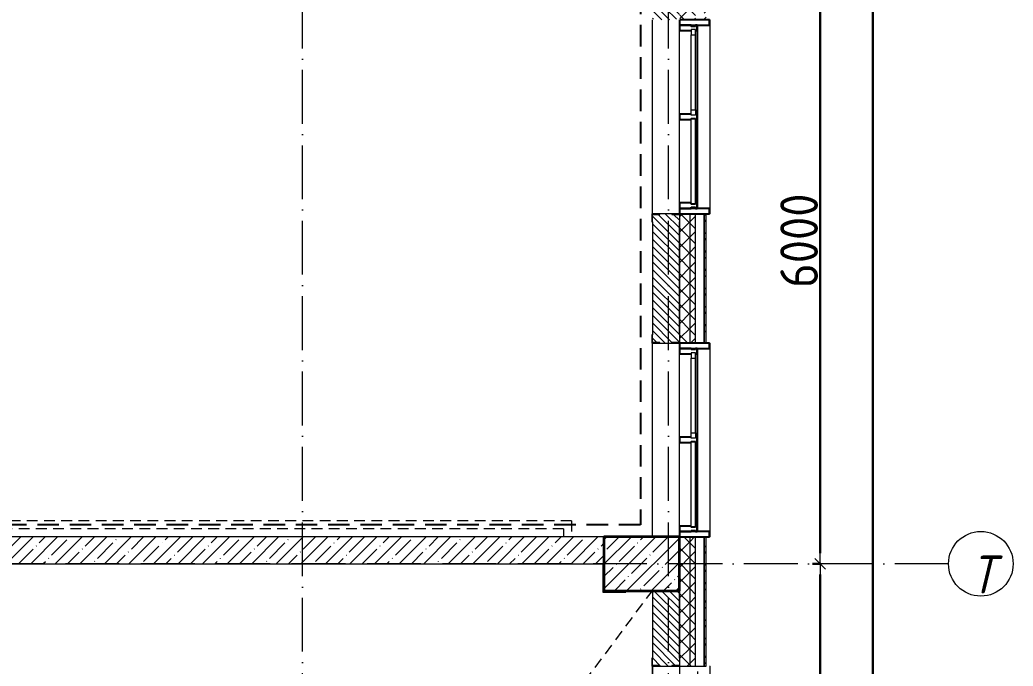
# Model space of a CAD drawing. Header units: millimetres. Extents: x -213536 to 1564669, y -45299 to 942238.
# Drawn here: x -190842 to -181617, y 141333 to 147333 of the extents above; entities that cross this region are included whole.
import ezdxf

# ---------------------------------------------------------------- set-up
doc = ezdxf.new("R2010")
doc.units = ezdxf.units.MM
for name, pattern in [('200_ШТРИХ_ш1п0_6_', [160, 100, -60]), ('50_200_ШТРИХ_1Т_ш5_п1_п1_', [700, 500, -100, 0, -100]), ('Штрих короткий', [300, 150, -150]), ('Штриховая _2 мм - 1 мм_', [300, 200, -100])]:
    doc.linetypes.add(name, pattern=pattern)
for name, color, linetype, lineweight in [('0-1', 7, 'Continuous', 5), ('0-2', 7, 'Continuous', 9), ('Импосты витража', 7, 'Continuous', 9), ('Импосты витража-1', 7, 'Continuous', 25), ('Каркас_Импост', 7, 'Continuous', 13), ('Каркас_Импост-1', 7, 'Continuous', 9), ('Линии-1', 7, '200_ШТРИХ_ш1п0_6_', 9), ('Несущие колонны', 7, 'Continuous', 9), ('Несущие колонны-1', 7, 'Continuous', 35), ('Обобщенные модели', 7, 'Continuous', 9), ('Общие ребра', 7, 'Continuous', 9), ('Окна', 7, 'Continuous', 9), ('Оси', 7, 'Continuous', 9), ('Оси-1', 7, 'Continuous', 20), ('Оси-2', 7, '50_200_ШТРИХ_1Т_ш5_п1_п1_', 9), ('Остекление-1', 7, 'Continuous', 9), ('Перемычка-1', 7, 'Штрих короткий', 9), ('Размеры', 7, 'Continuous', 15), ('Стены', 7, 'Continuous', 9), ('Стены-1', 7, 'Continuous', 13), ('Штриховка разреза-1', 7, 'Continuous', 9)]:
    doc.layers.add(name, color=color, linetype=linetype, lineweight=lineweight)
doc.layers.add('СТ-1_1', color=7, linetype='Штриховая _2 мм - 1 мм_', lineweight=90, true_color=0x888888)
doc.layers.get('0-2').off()
doc.styles.add('ISOCPEUR_I_1', font='isocpeui.ttf', dxfattribs={"width": 0.85, "height": 2.5})
doc.styles.add('СПДС', font='isocpeur.ttf', dxfattribs={"width": 0.9})
doc.dimstyles.new('Размера А3', dxfattribs={"dimtxt": 200, "dimasz": 100, "dimexe": 70, "dimexo": 100, "dimgap": 20, "dimtad": 1, "dimdec": 0, "dimrnd": 10, "dimzin": 0, "dimdsep": 46, "dimtxsty": 'СПДС', "dimblk": 'ARROWHEAD_6', "dimcen": 1, "dimclrd": 256, "dimclre": 256, "dimclrt": 256, "dimazin": 0, "dimtfac": 1, "dimtdec": 0, "dimtmove": 2, "dimatfit": 3, "dimfxl": 1, "dimtolj": 1, "dimtzin": 0, "dimarcsym": 0})
pattern_1 = [(45, (0, 0), (-70.71068, 70.71068), []), (135, (0, 0), (-70.71068, -70.71068), [])]
pattern_2 = [(135, (0, 0), (-35.35534, -35.35534), [])]

# ---------------------------------------------------------------- blocks, each defined once
blk = doc.blocks.new('BSC_Колонна _Прямоугольная - 500х700-25976089-АИ2_02_План отделки стен 2-го этажа _Часть 2_')
at = {"layer": 'Несущие колонны'}
h = blk.add_hatch(dxfattribs=at)
h.set_pattern_fill('FP_5', color=256, style=0, pattern_type=2)
h.set_pattern_definition([(315, (-34300, 25550), (114.04925, 114.04925), []), (315, (-34300, 25435.95), (114.04925, 114.04925), [201.613, -40.323, 3.353, -36.97])])
h.paths.add_polyline_path([(-250, 350), (-250, -350), (250, -350), (250, 350)], flags=0)
at = {"layer": 'Несущие колонны-1'}
for p, q in [((250, 350), (-250, 350)), ((-250, 350), (-250, -350)), ((250, -350), (250, 350)), ((-250, -350), (250, -350))]:
    blk.add_line(p, q, dxfattribs=at)
blk = doc.blocks.new('Проем_Дверь_Прямоугольный - 1800х2700h_оконные проемы-25805030-АИ2_02_План отделки стен 2-го этажа _Часть 2_')
at = {"layer": 'Перемычка-1'}
for p, q in [((900, 125), (-900, 125)), ((900, -125), (-900, -125))]:
    blk.add_line(p, q, dxfattribs=at)
blk = doc.blocks.new('PNS_Панель прямоугольная2 - Нр_Стекло - 40мм-26243474-АИ2_02_План отделки стен 2-го этажа _Часть 2_')
at = {"layer": 'Каркас_Импост'}
for p, q in [((-397.5, 0), (-397.5, 40)), ((-397.5, 40), (-347.5, 40)), ((-347.5, 40), (-347.5, 0)), ((397.5, 40), (347.5, 40)), ((347.5, 40), (347.5, 0)), ((397.5, 0), (397.5, 40)), ((-347.5, 0), (-397.5, 0)), ((347.5, 0), (397.5, 0))]:
    blk.add_line(p, q, dxfattribs=at)
at = {"layer": 'Каркас_Импост-1'}
for p, q in [((-347.5, 40), (347.5, 40)), ((-347.5, 0), (347.5, 0))]:
    blk.add_line(p, q, dxfattribs=at)
blk = doc.blocks.new('Прямоугольный импост - Импост структурный с накладкой - 150мм-25647633-АИ2_02_План отделки стен 2-го этажа _Часть 2_')
at = {"layer": 'Импосты витража-1'}
for p, q in [((-25, 0), (-25, 17)), ((-25, 17), (25, 17)), ((-15, 0), (-25, 0)), ((-15, -40), (-15, 0)), ((25, 17), (25, 0)), ((-25, -150), (-25, -40)), ((-25, -40), (-15, -40)), ((25, -40), (25, -150)), ((25, -150), (-25, -150))]:
    blk.add_line(p, q, dxfattribs=at)
blk = doc.blocks.new('Прямоугольный импост - Импост структурный с накладкой - 150мм-25647642-АИ2_02_План отделки стен 2-го этажа _Часть 2_')
at = {"layer": 'Импосты витража'}
for p, q in [((42475, -100), (43250, -100)), ((42475, -267), (43250, -267))]:
    blk.add_line(p, q, dxfattribs=at)
blk = doc.blocks.new('Прямоугольный импост - Импост структурный с накладкой - 150мм-V150-АИ2_02_План отделки стен 2-го этажа _Часть 2_')
at = {"layer": 'Импосты витража-1'}
for p, q in [((-25, 0), (-25, 17)), ((-25, 17), (25, 17)), ((25, 0), (15, 0)), ((15, 0), (15, -40)), ((25, 17), (25, 0)), ((-25, -150), (-25, -40)), ((15, -40), (25, -40)), ((25, -40), (25, -150)), ((25, -150), (-25, -150))]:
    blk.add_line(p, q, dxfattribs=at)
blk = doc.blocks.new('PNS_Панель прямоугольная1 - Нр_Стекло - 40мм-25259299-АИ2_02_План отделки стен 2-го этажа _Часть 2_')
at = {"layer": 'Остекление-1'}
for p, q in [((-387.5, 40), (387.5, 40)), ((-397.5, 0), (397.5, 0)), ((387.5, 0), (-387.5, 0))]:
    blk.add_line(p, q, dxfattribs=at)
blk = doc.blocks.new('Прямоугольный импост - Импост структурный с накладкой - 150мм-25647644-АИ2_02_План отделки стен 2-го этажа _Часть 2_')
at = {"layer": 'Импосты витража-1'}
for p, q in [((-25, 0), (-25, 17)), ((-25, 17), (25, 17)), ((-15, 0), (-25, 0)), ((-15, -40), (-15, 0)), ((25, 0), (15, 0)), ((15, 0), (15, -40)), ((25, 17), (25, 0)), ((-25, -150), (-25, -40)), ((-25, -40), (-15, -40)), ((15, -40), (25, -40)), ((25, -40), (25, -150)), ((25, -150), (-25, -150))]:
    blk.add_line(p, q, dxfattribs=at)
blk = doc.blocks.new('Прямоугольный импост - Откос НВФ_50х280 мм-25993834-АИ2_02_План отделки стен 2-го этажа _Часть 2_')
at = {"layer": 'Импосты витража-1'}
for p, q in [((-50, 130), (0, 130)), ((-50, -150), (-50, 130)), ((0, 130), (0, -144)), ((0, -150), (-50, -150))]:
    blk.add_line(p, q, dxfattribs=at)
blk = doc.blocks.new('Прямоугольный импост - Откос НВФ_50х280 мм-V162-АИ2_02_План отделки стен 2-го этажа _Часть 2_')
at = {"layer": 'Импосты витража-1'}
for p, q in [((0, 130), (-50, 130)), ((-50, 130), (-50, -150)), ((0, -150), (0, 130)), ((-50, -150), (0, -150))]:
    blk.add_line(p, q, dxfattribs=at)
blk = doc.blocks.new('Прямоугольный импост - Откос НВФ_50х280 мм-25993838-АИ2_02_План отделки стен 2-го этажа _Часть 2_')
at = {"layer": 'Импосты витража-1'}
for p, q in [((0, 130), (-50, 130)), ((-50, 130), (-50, -150)), ((0, -144), (0, 130)), ((-50, -150), (0, -150))]:
    blk.add_line(p, q, dxfattribs=at)
blk = doc.blocks.new('Фахверк_СКБ_Уголок - 250_2700-27497298-АИ2_02_План отделки стен 2-го этажа _Часть 2_')
at = {"layer": 'Обобщенные модели'}
for p, q in [((200, 181), (125, 181)), ((125, 181), (125, 106)), ((125, 106), (131, 106)), ((131, 106), (131, 175)), ((131, 175), (200, 175)), ((200, 175), (200, 181)), ((131, -6), (125, -6)), ((125, -6), (125, -81)), ((125, -81), (200, -81)), ((131, -75), (131, -6)), ((200, -75), (131, -75)), ((200, -81), (200, -75))]:
    blk.add_line(p, q, dxfattribs=at)
blk = doc.blocks.new('Отлив_СКБ - Отлив витража_120_НВФ-31885687-АИ2_02_План отделки стен 2-го этажа _Часть 2_')
at = {"layer": 'Окна'}
for p, q in [((1750, -2), (50, -2)), ((0, -120), (0, -113)), ((0, -120), (1800, -120)), ((1800, -113), (1800, -120))]:
    blk.add_line(p, q, dxfattribs=at)
blk = doc.blocks.new('0125-Р-ОО-Ш2-АР-о_23_10_2024_rvt-1-АИ2_02_План отделки стен 2-го этажа _Часть 2_')
at = {"layer": 'Штриховка разреза-1'}
h = blk.add_hatch(dxfattribs=at)
h.set_pattern_fill('FP_81', color=256, style=0, pattern_type=2)
h.set_pattern_definition(pattern_1)
h.paths.add_polyline_path([(26050, 11350), (26050, 13550), (26000, 13550), (26000, 11350)], flags=0)
h.paths.add_polyline_path([(26000, 15350), (26050, 15350), (26050, 16550), (26000, 16550), (26000, 16201.6)], flags=0)
h.paths.add_polyline_path([(26050, 18350), (26050, 19550), (26000, 19550), (26000, 18350)], flags=0)
h.paths.add_polyline_path([(26000, 21350), (26050, 21350), (26050, 22550), (26000, 22550), (26000, 21745.8)], flags=0)
h.paths.add_polyline_path([(26050, 24350), (26050, 25550), (26000, 25550), (26000, 24350)], flags=0)
h.paths.add_polyline_path([(26050, 27350), (26050, 28550), (26000, 28550), (26000, 27350)], flags=0)
h.paths.add_polyline_path([(26000, 30350), (26050, 30350), (26050, 31550), (26000, 31550), (26000, 30986.2)], flags=0)
h.paths.add_polyline_path([(26000, 33350), (26050, 33350), (26050, 34550), (26000, 34550), (26000, 33758.3)], flags=0)
h.paths.add_polyline_path([(26050, 36350), (26050, 37550), (26000, 37550), (26000, 36350)], flags=0)
h.paths.add_polyline_path([(26050, 39350), (26050, 40550), (26000, 40550), (26000, 39350)], flags=0)
h.paths.add_polyline_path([(26050, 42350), (26050, 43600), (26000, 43600), (26000, 42350)], flags=0)
h.paths.add_polyline_path([(26050, 45400), (26050, 49650), (26000, 49650), (26000, 45400)], flags=0)
h = blk.add_hatch(dxfattribs=at)
h.set_pattern_fill('FP_81', color=256, style=0, pattern_type=2)
h.set_pattern_definition(pattern_1)
h.paths.add_polyline_path([(26000, 11350), (26000, 13550), (25906, 13550), (25906, 13475), (25900, 13475), (25900, 11350)], flags=0)
h.paths.add_polyline_path([(25906, 15350), (26000, 15350), (26000, 16550), (25906, 16550), (25906, 16475), (25900, 16475), (25900, 15425), (25906, 15425), (25906, 15356)], flags=0)
h.paths.add_polyline_path([(25906, 18350), (26000, 18350), (26000, 19550), (25900, 19550), (25900, 18425), (25906, 18425), (25906, 18356)], flags=0)
h.paths.add_polyline_path([(25906, 21350), (26000, 21350), (26000, 22550), (25906, 22550), (25906, 22475), (25900, 22475), (25900, 21425), (25906, 21425), (25906, 21356)], flags=0)
h.paths.add_polyline_path([(25900, 24350), (26000, 24350), (26000, 25550), (25906, 25550), (25906, 25475), (25900, 25475), (25900, 24850)], flags=0)
h.paths.add_polyline_path([(26000, 27350), (26000, 28550), (25900, 28550), (25900, 27425), (25906, 27425), (25906, 27350)], flags=0)
h.paths.add_polyline_path([(26000, 30350), (26000, 31550), (25906, 31550), (25906, 31475), (25900, 31475), (25900, 30425), (25906, 30425), (25906, 30350)], flags=0)
h.paths.add_polyline_path([(26000, 33350), (26000, 34550), (25900, 34550), (25900, 33425), (25906, 33425), (25906, 33350)], flags=0)
h.paths.add_polyline_path([(25906, 36350), (26000, 36350), (26000, 37550), (25906, 37550), (25906, 37475), (25900, 37475), (25900, 36425), (25906, 36425), (25906, 36356)], flags=0)
h.paths.add_polyline_path([(25906, 39350), (26000, 39350), (26000, 40550), (25900, 40550), (25900, 39425), (25906, 39425), (25906, 39356)], flags=0)
h.paths.add_polyline_path([(26000, 42350), (26000, 43600), (25906, 43600), (25906, 43525), (25900, 43525), (25900, 42425), (25906, 42425), (25906, 42350)], flags=0)
h.paths.add_polyline_path([(26000, 45400), (26000, 49550), (25900, 49550), (25900, 45400)], flags=0)
h = blk.add_hatch(dxfattribs=at)
h.set_pattern_fill('FP_80', color=256, style=0, pattern_type=2)
h.set_pattern_definition([(45, (0, 0), (-85.5366, 85.5366), []), (45, (57.02, 0), (-85.5366, 85.5366), [])])
h.paths.add_polyline_path([(26130, 11540), (26150, 11540), (26150, 13550), (26130, 13550), (26130, 12505.4)], flags=0)
h.paths.add_polyline_path([(26130, 15350), (26150, 15350), (26150, 16550), (26130, 16550), (26130, 16201.6)], flags=0)
h.paths.add_polyline_path([(26150, 18350), (26150, 19550), (26130, 19550), (26130, 18350)], flags=0)
h.paths.add_polyline_path([(26150, 21350), (26150, 22550), (26130, 22550), (26130, 21350)], flags=0)
h.paths.add_polyline_path([(26130, 24350), (26150, 24350), (26150, 25550), (26130, 25550), (26130, 25442)], flags=0)
h.paths.add_polyline_path([(26130, 27350), (26150, 27350), (26150, 28550), (26130, 28550), (26130, 28214.1)], flags=0)
h.paths.add_polyline_path([(26150, 30350), (26150, 31550), (26130, 31550), (26130, 30350)], flags=0)
h.paths.add_polyline_path([(26130, 33350), (26150, 33350), (26150, 34550), (26130, 34550), (26130, 33758.3)], flags=0)
h.paths.add_polyline_path([(26150, 36350), (26150, 37550), (26130, 37550), (26130, 36350)], flags=0)
h.paths.add_polyline_path([(26150, 39350), (26150, 40550), (26130, 40550), (26130, 39350)], flags=0)
h.paths.add_polyline_path([(26150, 42350), (26150, 43370), (26130, 43370), (26130, 42350)], flags=0)
h = blk.add_hatch(dxfattribs=at)
h.set_pattern_fill('FP_2', color=256, style=0, pattern_type=2)
h.set_pattern_definition(pattern_2)
h.paths.add_polyline_path([(25719, 36350), (25831, 36350), (25831, 36356), (25900, 36356), (25900, 37544), (25831, 37544), (25831, 37550), (25719, 37550), (25719, 37544), (25650, 37544), (25650, 36356), (25719, 36356)], flags=0)
h.paths.add_polyline_path([(25719, 39350), (25831, 39350), (25831, 39356), (25900, 39356), (25900, 40050), (25650, 40050), (25650, 39356), (25719, 39356)], flags=0)
h = blk.add_hatch(dxfattribs=at)
h.set_pattern_fill('FP_1', color=256, style=0, pattern_type=2)
h.set_pattern_definition([(45, (0, 0), (-114.04925, 114.04925), []), (45, (114.05, 0), (-114.04925, 114.04925), [201.612, -40.322, 3.353, -36.97])])
h.paths.add_polyline_path([(25200, 34300), (25200, 34550), (16950, 34550), (16950, 34300), (23915, 34300)], flags=0)
h = blk.add_hatch(dxfattribs=at)
h.set_pattern_fill('FP_2', color=256, style=0, pattern_type=2)
h.set_pattern_definition(pattern_2)
h.paths.add_polyline_path([(25831, 30350), (25831, 30356), (25900, 30356), (25900, 31544), (25831, 31544), (25831, 31550), (25719, 31550), (25719, 31544), (25650, 31544), (25650, 30356), (25719, 30356), (25719, 30350), (25779, 30350)], flags=0)
h.paths.add_polyline_path([(25831, 33350), (25831, 33356), (25900, 33356), (25900, 34050), (25650, 34050), (25650, 33356), (25719, 33356), (25719, 33350), (25779, 33350)], flags=0)
at = {"layer": 'Линии-1'}
for p, q in [((24900, 34700), (17162, 34700)), ((24900, 34700), (24900, 34550)), ((24825, 34625), (17162, 34625)), ((24825, 34625), (24825, 34550)), ((12659.8, 16680.5), (25650, 34050))]:
    blk.add_line(p, q, dxfattribs=at)
at = {"layer": 'Общие ребра'}
for p, q in [((26000, 36350), (26000, 37550)), ((26050, 36350), (26050, 37550)), ((25900, 37475), (25900, 36425)), ((25900, 36425), (25900, 37475)), ((26000, 33350), (26000, 34550)), ((26050, 33350), (26050, 34550)), ((25900, 34050), (25900, 33425)), ((25900, 33425), (25900, 34050))]:
    blk.add_line(p, q, dxfattribs=at)
at = {"layer": 'Стены'}
for p, q in [((25650, 37550), (25650, 39350)), ((25650, 34550), (25650, 36350)), ((25650, 31550), (25650, 33350))]:
    blk.add_line(p, q, dxfattribs=at)
at = {"layer": 'Стены-1'}
for p, q in [((25831, 37550), (25719, 37550)), ((26130, 37550), (25906, 37550)), ((26130, 36350), (26130, 37550)), ((26130, 37550), (26130, 36350)), ((26150, 37550), (26130, 37550)), ((26150, 36350), (26150, 37550)), ((25650, 37475), (25650, 36425)), ((25719, 36350), (25831, 36350)), ((25906, 36350), (26130, 36350)), ((26130, 36350), (26150, 36350)), ((25200, 34550), (16950, 34550)), ((26130, 34550), (25900, 34550)), ((26130, 33350), (26130, 34550)), ((26130, 34550), (26130, 33350)), ((26150, 34550), (26130, 34550)), ((26150, 33350), (26150, 34550)), ((16950, 34300), (25200, 34300)), ((25650, 34050), (25650, 33425)), ((25719, 33350), (25831, 33350)), ((25906, 33350), (26130, 33350)), ((26130, 33350), (26150, 33350))]:
    blk.add_line(p, q, dxfattribs=at)
at = {"layer": '0-2'}
for name, p, rotation in [('Проем_Дверь_Прямоугольный - 1800х2700h_оконные проемы-25805030-АИ2_02_План отделки стен 2-го этажа _Часть 2_', (25775, 38450), 269.9999999999999), ('Отлив_СКБ - Отлив витража_120_НВФ-31885687-АИ2_02_План отделки стен 2-го этажа _Часть 2_', (26067, 37550), 90), ('Прямоугольный импост - Импост структурный с накладкой - 150мм-25647642-АИ2_02_План отделки стен 2-го этажа _Часть 2_', (25800, -4000), 89.99999999999999), ('PNS_Панель прямоугольная2 - Нр_Стекло - 40мм-26243474-АИ2_02_План отделки стен 2-го этажа _Часть 2_', (26050, 38862.5), 89.99999999999753), ('Прямоугольный импост - Импост структурный с накладкой - 150мм-25647642-АИ2_02_План отделки стен 2-го этажа _Часть 2_', (25800, -4825), 89.99999999999999), ('PNS_Панель прямоугольная1 - Нр_Стекло - 40мм-25259299-АИ2_02_План отделки стен 2-го этажа _Часть 2_', (26050, 38037.5), 89.99999999999753), ('Фахверк_СКБ_Уголок - 250_2700-27497298-АИ2_02_План отделки стен 2-го этажа _Часть 2_', (25725, 37675), 269.9999999999999), ('Прямоугольный импост - Откос НВФ_50х280 мм-25993838-АИ2_02_План отделки стен 2-го этажа _Часть 2_', (26050, 37550), 269.9999999999975), ('Фахверк_СКБ_Уголок - 250_2700-27497298-АИ2_02_План отделки стен 2-го этажа _Часть 2_', (25825, 36225), 89.99999999999991), ('Проем_Дверь_Прямоугольный - 1800х2700h_оконные проемы-25805030-АИ2_02_План отделки стен 2-го этажа _Часть 2_', (25775, 35450), 269.9999999999999), ('Отлив_СКБ - Отлив витража_120_НВФ-31885687-АИ2_02_План отделки стен 2-го этажа _Часть 2_', (26067, 34550), 90), ('PNS_Панель прямоугольная2 - Нр_Стекло - 40мм-26243474-АИ2_02_План отделки стен 2-го этажа _Часть 2_', (26050, 35862.5), 89.99999999999753), ('Прямоугольный импост - Импост структурный с накладкой - 150мм-25647642-АИ2_02_План отделки стен 2-го этажа _Часть 2_', (25800, -7000), 89.99999999999999), ('Прямоугольный импост - Импост структурный с накладкой - 150мм-25647642-АИ2_02_План отделки стен 2-го этажа _Часть 2_', (25800, -7825), 89.99999999999999), ('PNS_Панель прямоугольная1 - Нр_Стекло - 40мм-25259299-АИ2_02_План отделки стен 2-го этажа _Часть 2_', (26050, 35037.5), 89.99999999999753), ('Прямоугольный импост - Откос НВФ_50х280 мм-V162-АИ2_02_План отделки стен 2-го этажа _Часть 2_', (26050, 34550), 269.9999999999975), ('BSC_Колонна _Прямоугольная - 500х700-25976089-АИ2_02_План отделки стен 2-го этажа _Часть 2_', (25550, 34300), 89.9999999999999), ('Фахверк_СКБ_Уголок - 250_2700-27497298-АИ2_02_План отделки стен 2-го этажа _Часть 2_', (25825, 33225), 89.99999999999991), ('Проем_Дверь_Прямоугольный - 1800х2700h_оконные проемы-25805030-АИ2_02_План отделки стен 2-го этажа _Часть 2_', (25775, 32450), 89.99999999999991), ('Отлив_СКБ - Отлив витража_120_НВФ-31885687-АИ2_02_План отделки стен 2-го этажа _Часть 2_', (26067, 31550), 90)]:
    blk.add_blockref(name, p, dxfattribs=dict(at, rotation=rotation))
at = {"layer": '0-2', "extrusion": (0, 0, -1), "rotation": 90.00000000000249}
for name, p in [('Прямоугольный импост - Откос НВФ_50х280 мм-25993834-АИ2_02_План отделки стен 2-го этажа _Часть 2_', (-26050, 39350)), ('Прямоугольный импост - Импост структурный с накладкой - 150мм-V150-АИ2_02_План отделки стен 2-го этажа _Часть 2_', (-26050, 39275)), ('Прямоугольный импост - Импост структурный с накладкой - 150мм-25647633-АИ2_02_План отделки стен 2-го этажа _Часть 2_', (-26050, 38450)), ('Прямоугольный импост - Импост структурный с накладкой - 150мм-25647644-АИ2_02_План отделки стен 2-го этажа _Часть 2_', (-26050, 37625)), ('Прямоугольный импост - Откос НВФ_50х280 мм-25993834-АИ2_02_План отделки стен 2-го этажа _Часть 2_', (-26050, 36350)), ('Прямоугольный импост - Импост структурный с накладкой - 150мм-V150-АИ2_02_План отделки стен 2-го этажа _Часть 2_', (-26050, 36275)), ('Прямоугольный импост - Импост структурный с накладкой - 150мм-25647633-АИ2_02_План отделки стен 2-го этажа _Часть 2_', (-26050, 35450)), ('Прямоугольный импост - Импост структурный с накладкой - 150мм-25647644-АИ2_02_План отделки стен 2-го этажа _Часть 2_', (-26050, 34625))]:
    blk.add_blockref(name, p, dxfattribs=at)
blk = doc.blocks.new('Ось сетки - Круг_Ø6_00__ISO-2_5_0_9K_-16731441-АИ2_02_План отделки стен 2-го этажа _Часть 2_')
at = {"layer": 'Оси-1'}
blk.add_circle((0, 0), 3, dxfattribs=at)
blk = doc.blocks.new('ARROWHEAD_6')
at = {"color": 0, "linetype": 'Continuous'}
for p, q in [((0, 0), (-1, 0)), ((-0.5, -0.5), (0.5, 0.5))]:
    blk.add_line(p, q, dxfattribs=at)
blk = doc.blocks.new('*D3017')
at = {"layer": 'Defpoints', "color": 0, "transparency": 16777216}
for p in [(233558.9, 253115.2), (233452.9, 247115.2), (233558.9, 247115.2)]:
    blk.add_point(p, dxfattribs=at)
at = {"layer": 'Размеры', "lineweight": -2, "transparency": 16777216}
for p, q in [((233458.9, 253115.2), (233382.9, 253115.2)), ((233452.9, 253015.2), (233452.9, 247215.2)), ((233458.9, 247115.2), (233382.9, 247115.2))]:
    blk.add_line(p, q, dxfattribs=at)
at = {"layer": 'Размеры', "lineweight": -2, "transparency": 16777216, "xscale": 100, "yscale": 100, "zscale": 100}
for p, rotation in [((233452.9, 253115.2), 90), ((233452.9, 247115.2), 270)]:
    blk.add_blockref('ARROWHEAD_6', p, dxfattribs=dict(at, rotation=rotation))
at = {"layer": 'Размеры', "lineweight": 25, "transparency": 16777216, "insert": (233257.9, 250115.2), "char_height": 350, "width": 2.488, "attachment_point": 5, "rotation": 90, "style": 'СПДС'}
blk.add_mtext('\\A1;6000', dxfattribs=at)
blk = doc.blocks.new('*D3018')
at = {"layer": 'Defpoints', "color": 0, "transparency": 16777216}
for p in [(233558.9, 247115.2), (233452.9, 241115.2), (233558.9, 241115.2)]:
    blk.add_point(p, dxfattribs=at)
at = {"layer": 'Размеры', "lineweight": -2, "transparency": 16777216}
for p, q in [((233458.9, 247115.2), (233382.9, 247115.2)), ((233452.9, 247015.2), (233452.9, 241215.2)), ((233458.9, 241115.2), (233382.9, 241115.2))]:
    blk.add_line(p, q, dxfattribs=at)
at = {"layer": 'Размеры', "lineweight": -2, "transparency": 16777216, "xscale": 100, "yscale": 100, "zscale": 100}
for p, rotation in [((233452.9, 247115.2), 90), ((233452.9, 241115.2), 270)]:
    blk.add_blockref('ARROWHEAD_6', p, dxfattribs=dict(at, rotation=rotation))
at = {"layer": 'Размеры', "lineweight": 25, "transparency": 16777216, "insert": (233257.9, 244115.2), "char_height": 350, "width": 2.488, "attachment_point": 5, "rotation": 90, "style": 'СПДС'}
blk.add_mtext('\\A1;6000', dxfattribs=at)
blk = doc.blocks.new('*D3022')
at = {"layer": 'Defpoints', "color": 0, "transparency": 16777216}
for p in [(233835.2, 262265.2), (233941.3, 262265.2), (233835.2, 228815.2)]:
    blk.add_point(p, dxfattribs=at)
at = {"layer": 'Размеры', "lineweight": -2, "transparency": 16777216}
for p, q in [((233935.2, 262265.2), (234011.3, 262265.2)), ((233941.3, 228915.2), (233941.3, 262165.2)), ((233935.2, 228815.2), (234011.3, 228815.2))]:
    blk.add_line(p, q, dxfattribs=at)
at = {"layer": 'Размеры', "lineweight": -2, "transparency": 16777216, "xscale": 100, "yscale": 100, "zscale": 100}
for p, rotation in [((233941.3, 262265.2), 90), ((233941.3, 228815.2), 270)]:
    blk.add_blockref('ARROWHEAD_6', p, dxfattribs=dict(at, rotation=rotation))
at = {"layer": 'Размеры', "lineweight": 25, "transparency": 16777216, "insert": (233746.3, 245540.2), "char_height": 350, "width": 3.186, "attachment_point": 5, "rotation": 90, "style": 'СПДС'}
blk.add_mtext('\\A1;33450', dxfattribs=at)
blk = doc.blocks.new('Оси1')
at = {"layer": 'Оси-2'}
for p, q in [((228645.6, 210594.5), (228645.6, 264395.4)), ((232045.6, 210594.5), (232045.6, 264395.4)), ((234645.6, 247115.2), (203926.8, 247115.2))]:
    blk.add_line(p, q, dxfattribs=at)
at = {"layer": 'Оси-1', "xscale": 99.99999999999993, "yscale": 99.99999999999993, "zscale": 99.99999999999993, "rotation": 89.9999999999998}
blk.add_blockref('Ось сетки - Круг_Ø6_00__ISO-2_5_0_9K_-16731441-АИ2_02_План отделки стен 2-го этажа _Часть 2_', (234945.6, 247115.2), dxfattribs=at)
at = {"layer": 'Оси', "insert": (234852.8, 247191.3), "char_height": 350, "width": 223.671, "attachment_point": 1, "style": 'ISOCPEUR_I_1'}
blk.add_mtext('\\fISOCPEUR|b0|i1|c204|p34|;\\W.9;Т', dxfattribs=at)
at = {"layer": 'Размеры', "lineweight": 25}
for base, p1, p2, picture, middle in [((233941.3, 262265.2), (233835.2, 228815.2), (233835.2, 262265.2), '*D3022', (233746.3, 245540.2)), ((233452.9, 247115.2), (233558.9, 253115.2), (233558.9, 247115.2), '*D3017', (233257.9, 250115.2)), ((233452.9, 241115.2), (233558.9, 247115.2), (233558.9, 241115.2), '*D3018', (233257.9, 244115.2))]:
    dim = blk.add_linear_dim(base=base, p1=p1, p2=p2, angle=90, dimstyle='Размера А3', override={"dimtxt": 350}, dxfattribs=at)
    dim.commit()
    dim.dimension.update_dxf_attribs({"geometry": picture, "text_midpoint": middle})

msp = doc.modelspace()

# ---------------------------------------------------------------- linework, layer by layer
at = {"layer": 'СТ-1_1', "lineweight": 25}
for p, q in [((-185079, 147585.8), (-185079, 142644.8)), ((-185079, 142644.8), (-193355, 142644.8))]:
    msp.add_line(p, q, dxfattribs=at)
at = {"layer": 'Стены-1'}
for p, q in [((-185429, 142276.8), (-185429, 142020.8)), ((-185417, 142276.8), (-185429, 142276.8)), ((-185429, 142020.8), (-185214.5, 142020.8)), ((-185214.5, 142020.8), (-185214.5, 142032.8))]:
    msp.add_line(p, q, dxfattribs=at)

# ---------------------------------------------------------------- block references
at = {"color": 2, "lineweight": 30}
msp.add_blockref('Оси1', (-416862.6, -104832.4), dxfattribs=at)
at = {"layer": '0-1'}
msp.add_blockref('0125-Р-ОО-Ш2-АР-о_23_10_2024_rvt-1-АИ2_02_План отделки стен 2-го этажа _Часть 2_', (-210617, 107982.8), dxfattribs=at)

doc.saveas('drawing.dxf')
